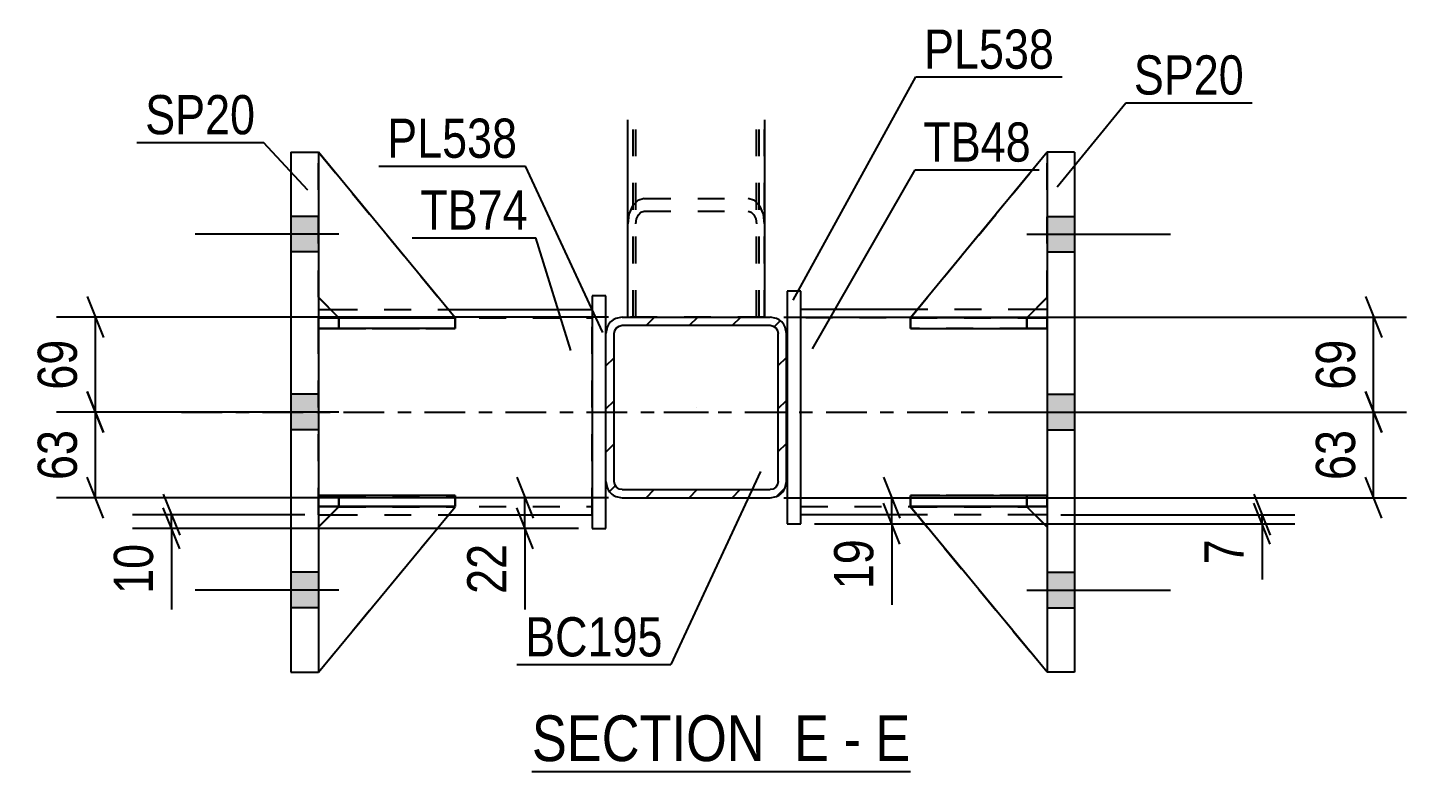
# Model space of a CAD drawing. Header units: millimetres. Extents: x -90 to 751, y -437 to 157.
# Drawn here: x 139.6 to 240.3, y -345.4 to -291.1 of the extents above; entities that cross this region are included whole.
import ezdxf

# ---------------------------------------------------------------- set-up
doc = ezdxf.new("R2010")
doc.units = ezdxf.units.MM
doc.linetypes.add('DXK_LINE_DOT2', pattern=[3.9198, 1.9599, -1.9599])
doc.linetypes.add('DXK_LINE_DOT3', pattern=[5.9187, 2.979, -0.9799, 0.9799, -0.9799])
doc.styles.add('Arial Narrow', font='ARIALN.TTF', dxfattribs={"height": 0.2})

# ---------------------------------------------------------------- blocks, each defined once
blk = doc.blocks.new('Unknown-814553232-15 - 1248')
at = {"color": 6, "linetype": 'Continuous'}
blk.add_line((176.42, -345.43), (204.07, -345.43), dxfattribs=at)
at = {"color": 0, "linetype": 'Continuous'}
for points in [[(194.53, -344.68), (194.53, -341.18), (176.42, -341.18), (176.42, -344.68)], [(198.14, -344.68), (198.14, -341.18), (195.58, -341.18), (195.58, -344.68)], [(200.46, -344.68), (200.46, -341.18), (199.19, -341.18), (199.19, -344.68)], [(204.07, -344.68), (204.07, -341.18), (201.51, -341.18), (201.51, -344.68)]]:
    blk.add_wipeout(points, dxfattribs=at)
at = {"color": 7, "linetype": 'Continuous', "style": 'Arial Narrow'}
for s, p in [('SECTION ', (176.42, -344.68)), ('E', (195.58, -344.68)), ('E', (201.51, -344.68)), ('-', (199.19, -344.68))]:
    blk.add_text(s, height=3.34, dxfattribs=at).set_placement(p)
blk = doc.blocks.new('Part-814553232-1412 - 1248')
at = {"color": 2, "linetype": 'Continuous'}
for p, q in [((160.82, -311.68), (161.71, -311.68)), ((170.32, -311.68), (180.82, -311.68)), ((160.82, -326.68), (161.73, -326.68)), ((170.33, -326.68), (180.82, -326.68))]:
    blk.add_line(p, q, dxfattribs=at)
at = {"color": 7, "linetype": 'DXK_LINE_DOT2'}
for p, q in [((160.82, -326.68), (160.82, -311.68)), ((161.71, -311.68), (170.32, -311.68)), ((180.82, -326.68), (180.82, -311.68)), ((160.82, -312.28), (180.82, -312.28)), ((160.82, -326.08), (180.82, -326.08)), ((161.73, -326.68), (170.33, -326.68))]:
    blk.add_line(p, q, dxfattribs=at)
at = {"color": 7, "linetype": 'DXK_LINE_DOT3'}
blk.add_line((150.82, -319.18), (190.82, -319.18), dxfattribs=at)
blk = doc.blocks.new('Bolt-814553232-1253 - 1248')
at = {"linetype": 'Continuous'}
for points in [[(216.07, -307.48), (216.07, -304.88), (214.07, -304.88), (214.07, -307.48)], [(216.07, -307.48), (216.07, -304.88), (214.07, -304.88), (214.07, -307.48)], [(216.07, -307.48), (216.07, -304.88), (214.07, -304.88), (214.07, -307.48)], [(216.07, -320.48), (216.07, -317.88), (214.07, -317.88), (214.07, -320.48)], [(216.07, -320.48), (216.07, -317.88), (214.07, -317.88), (214.07, -320.48)], [(216.07, -333.48), (216.07, -330.88), (214.07, -330.88), (214.07, -333.48)], [(216.07, -333.48), (216.07, -330.88), (214.07, -330.88), (214.07, -333.48)], [(216.07, -333.48), (216.07, -330.88), (214.07, -330.88), (214.07, -333.48)]]:
    blk.add_hatch(color=1, dxfattribs=at).paths.add_polyline_path(points)
at = {"color": 1, "linetype": 'Continuous'}
for p, q in [((214.07, -304.88), (216.07, -304.88)), ((214.07, -304.88), (216.07, -304.88)), ((214.07, -304.88), (216.07, -304.88)), ((212.57, -306.18), (223.07, -306.18)), ((212.57, -306.18), (223.07, -306.18)), ((212.57, -306.18), (223.07, -306.18)), ((214.07, -307.48), (216.07, -307.48)), ((214.07, -307.48), (216.07, -307.48)), ((214.07, -307.48), (216.07, -307.48)), ((214.07, -317.88), (216.07, -317.88)), ((214.07, -317.88), (216.07, -317.88)), ((212.57, -319.18), (223.07, -319.18)), ((212.57, -319.18), (223.07, -319.18)), ((214.07, -320.48), (216.07, -320.48)), ((214.07, -320.48), (216.07, -320.48)), ((214.07, -330.88), (216.07, -330.88)), ((214.07, -330.88), (216.07, -330.88)), ((214.07, -330.88), (216.07, -330.88)), ((212.57, -332.18), (223.07, -332.18)), ((212.57, -332.18), (223.07, -332.18)), ((212.57, -332.18), (223.07, -332.18)), ((214.07, -333.48), (216.07, -333.48)), ((214.07, -333.48), (216.07, -333.48)), ((214.07, -333.48), (216.07, -333.48))]:
    blk.add_line(p, q, dxfattribs=at)
blk = doc.blocks.new('Bolt-814553232-1254 - 1248')
at = {"linetype": 'Continuous'}
for points in [[(160.82, -307.48), (160.82, -304.88), (158.82, -304.88), (158.82, -307.48)], [(160.82, -307.48), (160.82, -304.88), (158.82, -304.88), (158.82, -307.48)], [(160.82, -307.48), (160.82, -304.88), (158.82, -304.88), (158.82, -307.48)], [(160.82, -320.48), (160.82, -317.88), (158.82, -317.88), (158.82, -320.48)], [(160.82, -320.48), (160.82, -317.88), (158.82, -317.88), (158.82, -320.48)], [(160.82, -333.48), (160.82, -330.88), (158.82, -330.88), (158.82, -333.48)], [(160.82, -333.48), (160.82, -330.88), (158.82, -330.88), (158.82, -333.48)], [(160.82, -333.48), (160.82, -330.88), (158.82, -330.88), (158.82, -333.48)]]:
    blk.add_hatch(color=1, dxfattribs=at).paths.add_polyline_path(points)
at = {"color": 1, "linetype": 'Continuous'}
for p, q in [((160.82, -304.88), (158.82, -304.88)), ((160.82, -304.88), (158.82, -304.88)), ((160.82, -304.88), (158.82, -304.88)), ((162.32, -306.18), (151.82, -306.18)), ((162.32, -306.18), (151.82, -306.18)), ((162.32, -306.18), (151.82, -306.18)), ((160.82, -307.48), (158.82, -307.48)), ((160.82, -307.48), (158.82, -307.48)), ((160.82, -307.48), (158.82, -307.48)), ((160.82, -317.88), (158.82, -317.88)), ((160.82, -317.88), (158.82, -317.88)), ((162.32, -319.18), (151.82, -319.18)), ((162.32, -319.18), (151.82, -319.18)), ((160.82, -320.48), (158.82, -320.48)), ((160.82, -320.48), (158.82, -320.48)), ((160.82, -330.88), (158.82, -330.88)), ((160.82, -330.88), (158.82, -330.88)), ((160.82, -330.88), (158.82, -330.88)), ((162.32, -332.18), (151.82, -332.18)), ((162.32, -332.18), (151.82, -332.18)), ((162.32, -332.18), (151.82, -332.18)), ((160.82, -333.48), (158.82, -333.48)), ((160.82, -333.48), (158.82, -333.48)), ((160.82, -333.48), (158.82, -333.48))]:
    blk.add_line(p, q, dxfattribs=at)
blk = doc.blocks.new('Part-814553232-1311 - 1248')
at = {"color": 2, "linetype": 'Continuous'}
for p, q in [((204.07, -325.28), (214.07, -325.28)), ((204.07, -325.28), (204.07, -326.08)), ((214.07, -325.28), (214.07, -325.28)), ((214.07, -326.08), (214.07, -325.28)), ((214.07, -326.08), (204.07, -326.08))]:
    blk.add_line(p, q, dxfattribs=at)
at = {"color": 7, "linetype": 'DXK_LINE_DOT2'}
for p, q in [((212.57, -325.28), (204.07, -325.28)), ((214.07, -325.28), (212.57, -325.28)), ((212.57, -325.28), (212.57, -326.08)), ((214.07, -325.28), (214.07, -325.28)), ((204.07, -326.08), (212.57, -326.08)), ((212.57, -326.08), (214.07, -326.08))]:
    blk.add_line(p, q, dxfattribs=at)
blk = doc.blocks.new('Part-814553232-1312 - 1248')
at = {"color": 2, "linetype": 'Continuous'}
for p, q in [((162.32, -326.09), (160.82, -327.59)), ((160.82, -338.18), (170.82, -326.09)), ((170.82, -326.09), (162.32, -326.09)), ((162.32, -326.09), (162.32, -326.09)), ((170.82, -326.09), (170.82, -326.09))]:
    blk.add_line(p, q, dxfattribs=at)
at = {"color": 7, "linetype": 'DXK_LINE_DOT2'}
for p, q in [((160.82, -327.59), (162.32, -326.09)), ((160.82, -338.18), (170.82, -326.09)), ((162.32, -326.09), (170.82, -326.09)), ((160.82, -327.59), (160.82, -338.18))]:
    blk.add_line(p, q, dxfattribs=at)
blk = doc.blocks.new('Part-814553232-1313 - 1248')
at = {"color": 7, "linetype": 'DXK_LINE_DOT2'}
for p, q in [((162.32, -326.09), (160.82, -327.59)), ((160.82, -338.18), (170.82, -326.09)), ((160.82, -327.59), (162.32, -326.09)), ((160.82, -338.18), (170.82, -326.09)), ((170.82, -326.09), (162.32, -326.09)), ((162.32, -326.09), (162.32, -326.09)), ((162.32, -326.09), (170.82, -326.09)), ((170.82, -326.09), (170.82, -326.09)), ((160.82, -327.59), (160.82, -338.18))]:
    blk.add_line(p, q, dxfattribs=at)
blk = doc.blocks.new('Part-814553232-1314 - 1248')
at = {"color": 2, "linetype": 'Continuous'}
for p, q in [((160.82, -300.18), (160.82, -300.18)), ((160.82, -300.18), (160.82, -300.18)), ((170.82, -312.29), (160.82, -300.18)), ((162.31, -312.28), (160.82, -310.79)), ((169.57, -312.29), (170.82, -312.29)), ((170.82, -312.29), (170.82, -312.29))]:
    blk.add_line(p, q, dxfattribs=at)
at = {"color": 7, "linetype": 'DXK_LINE_DOT2'}
for p, q in [((160.82, -310.79), (160.82, -300.18)), ((160.82, -300.18), (170.82, -312.29)), ((162.32, -312.29), (160.82, -310.79)), ((162.32, -312.29), (162.31, -312.28)), ((170.82, -312.29), (162.32, -312.29)), ((162.32, -312.29), (162.32, -312.29)), ((162.32, -312.29), (169.57, -312.29))]:
    blk.add_line(p, q, dxfattribs=at)
blk = doc.blocks.new('Part-814553232-1315 - 1248')
at = {"color": 7, "linetype": 'DXK_LINE_DOT2'}
for p, q in [((160.82, -310.79), (160.82, -300.18)), ((160.82, -300.18), (170.82, -312.29)), ((160.82, -300.18), (170.82, -312.29)), ((162.32, -312.29), (160.82, -310.79)), ((162.32, -312.29), (160.82, -310.79)), ((170.82, -312.29), (162.32, -312.29)), ((162.32, -312.29), (162.32, -312.29)), ((162.32, -312.29), (170.82, -312.29)), ((170.82, -312.29), (170.82, -312.29))]:
    blk.add_line(p, q, dxfattribs=at)
blk = doc.blocks.new('Part-814553232-1316 - 1248')
at = {"color": 7, "linetype": 'DXK_LINE_DOT2'}
for p, q in [((160.82, -312.28), (162.32, -312.28)), ((170.59, -312.28), (160.82, -312.28)), ((160.82, -312.28), (160.82, -312.28)), ((160.82, -312.28), (160.82, -313.08)), ((160.82, -312.28), (160.82, -313.08)), ((162.32, -313.08), (160.82, -313.08)), ((160.82, -313.08), (170.82, -313.08)), ((160.82, -313.08), (160.82, -313.08)), ((162.32, -312.28), (170.82, -312.28)), ((162.32, -312.28), (162.32, -313.08)), ((170.82, -313.08), (162.32, -313.08)), ((170.82, -312.28), (170.82, -313.08))]:
    blk.add_line(p, q, dxfattribs=at)
blk = doc.blocks.new('Part-814553232-1317 - 1248')
at = {"color": 7, "linetype": 'DXK_LINE_DOT2'}
for p, q in [((160.82, -325.28), (162.32, -325.28)), ((170.82, -325.28), (160.82, -325.28)), ((160.82, -325.28), (160.82, -325.28)), ((160.82, -325.28), (160.82, -326.08)), ((160.82, -325.28), (160.82, -326.08)), ((162.32, -325.28), (170.82, -325.28)), ((162.32, -325.28), (162.32, -326.08)), ((170.82, -325.28), (170.82, -326.08)), ((162.32, -326.08), (160.82, -326.08)), ((160.82, -326.08), (170.82, -326.08)), ((160.82, -326.08), (160.82, -326.08)), ((170.82, -326.08), (162.32, -326.08))]:
    blk.add_line(p, q, dxfattribs=at)
blk = doc.blocks.new('Part-814553232-1318 - 1248')
at = {"color": 2, "linetype": 'Continuous'}
for p, q in [((160.82, -313.08), (160.82, -312.28)), ((160.82, -312.28), (169.57, -312.28)), ((170.82, -313.08), (160.82, -313.08)), ((160.82, -313.08), (160.82, -313.08)), ((170.82, -312.28), (170.81, -312.28)), ((170.82, -313.08), (170.82, -312.28))]:
    blk.add_line(p, q, dxfattribs=at)
at = {"color": 7, "linetype": 'DXK_LINE_DOT2'}
for p, q in [((162.32, -312.28), (160.82, -312.28)), ((160.82, -313.08), (162.32, -313.08)), ((162.32, -313.08), (162.32, -312.28)), ((162.32, -312.28), (170.81, -312.28)), ((162.32, -313.08), (170.82, -313.08))]:
    blk.add_line(p, q, dxfattribs=at)
blk = doc.blocks.new('Part-814553232-1447 - 1248')
at = {"color": 2, "linetype": 'Continuous'}
for p, q in [((204.57, -311.68), (196.07, -311.68)), ((214.07, -311.68), (213.18, -311.68)), ((204.56, -326.68), (196.07, -326.68)), ((214.07, -326.68), (213.16, -326.68))]:
    blk.add_line(p, q, dxfattribs=at)
at = {"color": 7, "linetype": 'DXK_LINE_DOT2'}
for p, q in [((196.07, -326.68), (196.07, -311.68)), ((213.18, -311.68), (204.57, -311.68)), ((214.07, -311.68), (214.07, -326.68)), ((214.07, -312.28), (196.07, -312.28)), ((196.07, -326.08), (214.07, -326.08)), ((213.16, -326.68), (204.56, -326.68))]:
    blk.add_line(p, q, dxfattribs=at)
at = {"color": 7, "linetype": 'DXK_LINE_DOT3'}
blk.add_line((186.07, -319.18), (224.07, -319.18), dxfattribs=at)
blk = doc.blocks.new('Part-814553232-1319 - 1248')
at = {"color": 2, "linetype": 'Continuous'}
for p, q in [((160.82, -326.08), (160.82, -325.28)), ((170.82, -325.28), (160.82, -325.28)), ((170.82, -326.08), (170.82, -325.28)), ((170.82, -326.08), (160.82, -326.08)), ((160.82, -326.08), (160.82, -326.08))]:
    blk.add_line(p, q, dxfattribs=at)
at = {"color": 7, "linetype": 'DXK_LINE_DOT2'}
for p, q in [((162.32, -325.28), (160.82, -325.28)), ((162.32, -326.08), (162.32, -325.28)), ((170.82, -325.28), (162.32, -325.28)), ((160.82, -326.08), (162.32, -326.08)), ((162.32, -326.08), (170.82, -326.08))]:
    blk.add_line(p, q, dxfattribs=at)
blk = doc.blocks.new('Part-814553232-1394 - 1248')
at = {"color": 7, "linetype": 'DXK_LINE_DOT2'}
for p, q in [((214.07, -300.18), (204.07, -312.29)), ((204.07, -312.29), (214.07, -300.18)), ((214.07, -310.79), (214.07, -300.18)), ((212.57, -312.29), (214.07, -310.79)), ((212.57, -312.29), (214.07, -310.79)), ((204.07, -312.29), (212.57, -312.29)), ((204.07, -312.29), (204.07, -312.29)), ((212.57, -312.29), (204.07, -312.29)), ((212.57, -312.29), (212.57, -312.29))]:
    blk.add_line(p, q, dxfattribs=at)
blk = doc.blocks.new('Part-814553232-1335 - 1248')
at = {"color": 2, "linetype": 'Continuous'}
for p, q in [((216.07, -300.18), (214.07, -300.18)), ((214.07, -300.18), (214.07, -338.18)), ((216.07, -300.18), (216.07, -338.18)), ((216.07, -338.18), (214.07, -338.18))]:
    blk.add_line(p, q, dxfattribs=at)
blk = doc.blocks.new('Part-814553232-1340 - 1248')
at = {"color": 2, "linetype": 'Continuous'}
for p, q in [((158.82, -300.18), (160.82, -300.18)), ((158.82, -300.18), (158.82, -338.18)), ((160.82, -300.18), (160.82, -338.18)), ((158.82, -338.18), (160.82, -338.18))]:
    blk.add_line(p, q, dxfattribs=at)
blk = doc.blocks.new('Part-814553232-1391 - 1248')
at = {"color": 2, "linetype": 'Continuous'}
for p, q in [((204.08, -312.28), (204.07, -312.28)), ((204.07, -312.28), (204.07, -313.08)), ((204.07, -313.08), (214.07, -313.08)), ((214.07, -312.28), (205.32, -312.28)), ((214.07, -312.28), (214.07, -312.28)), ((214.07, -312.28), (214.07, -313.08))]:
    blk.add_line(p, q, dxfattribs=at)
at = {"color": 7, "linetype": 'DXK_LINE_DOT2'}
for p, q in [((204.07, -313.08), (212.57, -313.08)), ((205.32, -312.28), (204.08, -312.28)), ((212.57, -312.28), (204.08, -312.28)), ((212.57, -312.28), (214.07, -312.28)), ((212.57, -312.28), (212.57, -313.08)), ((212.57, -313.08), (214.07, -313.08)), ((214.07, -312.28), (214.07, -312.28))]:
    blk.add_line(p, q, dxfattribs=at)
blk = doc.blocks.new('Part-814553232-1392 - 1248')
at = {"color": 7, "linetype": 'DXK_LINE_DOT2'}
for p, q in [((204.07, -326.08), (204.07, -325.28)), ((204.07, -325.28), (212.57, -325.28)), ((214.07, -325.28), (204.07, -325.28)), ((212.57, -326.08), (212.57, -325.28)), ((212.57, -325.28), (214.07, -325.28)), ((214.07, -326.08), (214.07, -325.28)), ((214.07, -326.08), (214.07, -325.28)), ((214.07, -325.28), (214.07, -325.28)), ((212.57, -326.08), (204.07, -326.08)), ((204.07, -326.08), (214.07, -326.08)), ((214.07, -326.08), (212.57, -326.08)), ((214.07, -326.08), (214.07, -326.08))]:
    blk.add_line(p, q, dxfattribs=at)
blk = doc.blocks.new('Part-814553232-1393 - 1248')
at = {"color": 7, "linetype": 'DXK_LINE_DOT2'}
for p, q in [((204.07, -313.08), (204.07, -312.28)), ((204.07, -312.28), (212.57, -312.28)), ((214.07, -312.28), (204.07, -312.28)), ((212.57, -313.08), (204.07, -313.08)), ((204.07, -313.08), (214.07, -313.08)), ((212.57, -313.08), (212.57, -312.28)), ((212.57, -312.28), (214.07, -312.28)), ((214.07, -313.08), (212.57, -313.08)), ((214.07, -313.08), (214.07, -312.28)), ((214.07, -313.08), (214.07, -312.28)), ((214.07, -312.28), (214.07, -312.28)), ((214.07, -313.08), (214.07, -313.08))]:
    blk.add_line(p, q, dxfattribs=at)
blk = doc.blocks.new('Part-814553232-1395 - 1248')
at = {"color": 2, "linetype": 'Continuous'}
for p, q in [((214.07, -300.18), (204.07, -312.29)), ((214.07, -300.18), (214.07, -300.18)), ((214.07, -300.18), (214.07, -300.18)), ((212.58, -312.28), (214.07, -310.79)), ((205.32, -312.29), (204.07, -312.29)), ((204.07, -312.29), (204.07, -312.29))]:
    blk.add_line(p, q, dxfattribs=at)
at = {"color": 7, "linetype": 'DXK_LINE_DOT2'}
for p, q in [((214.07, -300.18), (204.07, -312.29)), ((214.07, -310.79), (214.07, -300.18)), ((212.57, -312.29), (214.07, -310.79)), ((212.57, -312.29), (204.07, -312.29)), ((212.57, -312.29), (205.32, -312.29)), ((212.57, -312.29), (212.58, -312.28)), ((212.57, -312.29), (212.57, -312.29))]:
    blk.add_line(p, q, dxfattribs=at)
blk = doc.blocks.new('Part-814553232-1396 - 1248')
at = {"color": 7, "linetype": 'DXK_LINE_DOT2'}
for p, q in [((204.07, -326.09), (212.57, -326.09)), ((214.07, -338.18), (204.07, -326.09)), ((204.07, -326.09), (204.07, -326.09)), ((212.57, -326.09), (204.07, -326.09)), ((204.07, -326.09), (214.07, -338.18)), ((212.57, -326.09), (214.07, -327.59)), ((212.57, -326.09), (212.57, -326.09)), ((214.07, -327.59), (212.57, -326.09)), ((214.07, -327.59), (214.07, -338.18))]:
    blk.add_line(p, q, dxfattribs=at)
blk = doc.blocks.new('Part-814553232-1397 - 1248')
at = {"color": 2, "linetype": 'Continuous'}
for p, q in [((204.07, -326.09), (204.07, -326.09)), ((212.57, -326.09), (204.07, -326.09)), ((214.07, -338.18), (204.07, -326.09)), ((212.57, -326.09), (212.57, -326.09)), ((212.57, -326.09), (214.07, -327.59))]:
    blk.add_line(p, q, dxfattribs=at)
at = {"color": 7, "linetype": 'DXK_LINE_DOT2'}
for p, q in [((204.07, -326.09), (212.57, -326.09)), ((214.07, -338.18), (204.07, -326.09)), ((212.57, -326.09), (214.07, -327.59)), ((214.07, -327.59), (214.07, -338.18))]:
    blk.add_line(p, q, dxfattribs=at)
blk = doc.blocks.new('Part-814553232-1427 - 1248')
at = {"color": 2, "linetype": 'Continuous'}
for p, q in [((181.82, -310.68), (180.82, -310.68)), ((180.82, -310.68), (180.82, -327.68)), ((181.82, -313.44), (181.82, -310.68)), ((181.82, -327.68), (181.82, -324.24)), ((180.82, -327.68), (181.82, -327.68))]:
    blk.add_line(p, q, dxfattribs=at)
at = {"color": 7, "linetype": 'DXK_LINE_DOT2'}
blk.add_line((181.82, -324.24), (181.82, -313.44), dxfattribs=at)
blk = doc.blocks.new('Part-814553232-1432 - 1248')
at = {"color": 2, "linetype": 'Continuous'}
for p, q in [((196.07, -310.34), (195.07, -310.34)), ((195.07, -310.34), (195.07, -327.34)), ((196.07, -327.34), (196.07, -310.34)), ((195.07, -327.34), (196.07, -327.34))]:
    blk.add_line(p, q, dxfattribs=at)
blk = doc.blocks.new('Part-814553232-1466 - 1248')
at = {"linetype": 'Continuous'}
h = blk.add_hatch(dxfattribs=at)
h.set_pattern_fill('', scale=0.7, style=0, pattern_type=0)
h.set_pattern_definition([(45, (194.279, -325.3516), (-1.57154, 1.57154), [])])
h.paths.add_polyline_path([(193.82, -325.44), (194.28, -325.35), (194.67, -325.09), (194.93, -324.7), (195.02, -324.24), (195.02, -313.44), (194.93, -312.98), (194.67, -312.59), (194.28, -312.33), (193.82, -312.24), (183.02, -312.24), (182.56, -312.33), (182.17, -312.59), (181.91, -312.98), (181.82, -313.44), (181.82, -324.24), (181.91, -324.7), (182.17, -325.09), (182.56, -325.35), (183.02, -325.44)])
h.paths.add_polyline_path([(183.02, -324.84), (182.79, -324.8), (182.6, -324.67), (182.47, -324.47), (182.42, -324.24), (182.42, -313.44), (182.47, -313.21), (182.6, -313.02), (182.79, -312.89), (183.02, -312.84), (193.82, -312.84), (194.05, -312.89), (194.24, -313.02), (194.37, -313.21), (194.42, -313.44), (194.42, -324.24), (194.37, -324.47), (194.24, -324.67), (194.05, -324.8), (193.82, -324.84)])
at = {"color": 2, "linetype": 'Continuous'}
for p, q in [((183.02, -312.24), (182.56, -312.33)), ((183.02, -312.24), (193.82, -312.24)), ((194.28, -312.33), (193.82, -312.24)), ((181.91, -312.98), (181.82, -313.44)), ((182.42, -313.44), (182.47, -313.21)), ((182.47, -313.21), (182.6, -313.02)), ((182.6, -313.02), (182.79, -312.89)), ((182.79, -312.89), (183.02, -312.84)), ((183.02, -312.84), (193.82, -312.84)), ((193.82, -312.84), (194.05, -312.89)), ((194.05, -312.89), (194.24, -313.02)), ((194.24, -313.02), (194.37, -313.21)), ((194.37, -313.21), (194.42, -313.44)), ((195.02, -313.44), (194.93, -312.98)), ((181.82, -324.24), (181.82, -313.44)), ((182.42, -324.24), (182.42, -313.44)), ((194.42, -324.24), (194.42, -313.44)), ((195.02, -324.24), (195.02, -313.44)), ((181.82, -324.24), (181.91, -324.7)), ((182.47, -324.47), (182.42, -324.24)), ((194.42, -324.24), (194.37, -324.47)), ((194.93, -324.7), (195.02, -324.24)), ((182.6, -324.67), (182.47, -324.47)), ((182.56, -325.35), (183.02, -325.44)), ((182.79, -324.8), (182.6, -324.67)), ((183.02, -324.84), (182.79, -324.8)), ((183.02, -324.84), (193.82, -324.84)), ((194.05, -324.8), (193.82, -324.84)), ((193.82, -325.44), (194.28, -325.35)), ((194.24, -324.67), (194.05, -324.8)), ((194.37, -324.47), (194.24, -324.67)), ((183.02, -325.44), (193.82, -325.44))]:
    blk.add_line(p, q, dxfattribs=at)
at = {"color": 7, "linetype": 'DXK_LINE_DOT3'}
blk.add_line((188.42, -318.84), (188.42, -318.84), dxfattribs=at)
at = {"color": 2, "linetype": 'Continuous'}
for centre, start, end in [((183.02, -313.44), 112.5, 157.5), ((193.82, -313.44), 22.5, 67.5), ((183.02, -324.24), 202.5, 247.5), ((193.82, -324.24), 292.5, 337.5)]:
    blk.add_arc(centre, 1.2, start, end, dxfattribs=at)
blk = doc.blocks.new('Part-814553232-1479 - 1248')
at = {"color": 2, "linetype": 'Continuous'}
for p, q in [((183.42, -312.24), (183.42, -297.83)), ((193.42, -297.83), (193.42, -312.24))]:
    blk.add_line(p, q, dxfattribs=at)
at = {"color": 7, "linetype": 'DXK_LINE_DOT2'}
for p, q in [((183.82, -312.24), (183.82, -297.83)), ((193.02, -312.24), (193.02, -297.83)), ((193.42, -312.24), (183.42, -312.24))]:
    blk.add_line(p, q, dxfattribs=at)
blk = doc.blocks.new('Part-814553232-1480 - 1248')
at = {"color": 7, "linetype": 'DXK_LINE_DOT2'}
for p, q in [((183.42, -312.24), (183.42, -297.83)), ((184.02, -312.24), (184.02, -297.83)), ((192.82, -312.24), (192.82, -297.83)), ((193.42, -312.24), (193.42, -297.83)), ((183.77, -304.11), (183.51, -304.72)), ((184.16, -303.71), (183.77, -304.11)), ((184.62, -303.57), (184.16, -303.71)), ((184.62, -303.57), (192.22, -303.57)), ((192.68, -303.71), (192.22, -303.57)), ((193.07, -304.11), (192.68, -303.71)), ((193.33, -304.72), (193.07, -304.11)), ((183.51, -304.72), (183.42, -305.43)), ((184.02, -305.43), (184.07, -305.07)), ((184.07, -305.07), (184.2, -304.77)), ((184.2, -304.77), (184.39, -304.57)), ((184.39, -304.57), (184.62, -304.5)), ((184.62, -304.5), (192.22, -304.5)), ((192.22, -304.5), (192.45, -304.57)), ((192.45, -304.57), (192.64, -304.77)), ((192.64, -304.77), (192.77, -305.07)), ((192.77, -305.07), (192.82, -305.43)), ((193.42, -305.43), (193.33, -304.72)), ((183.42, -312.24), (193.42, -312.24))]:
    blk.add_line(p, q, dxfattribs=at)
blk = doc.blocks.new('StraightDimension-814553232-1562 - 1248')
at = {"color": 7, "linetype": 'Continuous'}
for p, q in [((237.31, -310.74), (238.51, -313.74)), ((194.82, -312.24), (240.31, -312.24)), ((237.91, -319.18), (237.91, -312.24)), ((238.51, -320.68), (237.31, -317.68)), ((222.68, -319.18), (240.31, -319.18))]:
    blk.add_line(p, q, dxfattribs=at)
at = {"color": 0}
blk.add_wipeout([(237.16, -313.28), (232.96, -313.28), (232.96, -318.14), (237.16, -318.14)], dxfattribs=at)
at = {"color": 3, "style": 'Arial Narrow'}
blk.add_text('69', height=2.863, rotation=90.0002, dxfattribs=at).set_placement((236.56, -317.54))
blk = doc.blocks.new('StraightDimension-814553232-1585 - 1248')
at = {"color": 7, "linetype": 'Continuous'}
for p, q in [((202.11, -323.94), (203.31, -326.94)), ((194.82, -325.44), (205.11, -325.44)), ((203.31, -328.84), (202.11, -325.84)), ((202.71, -327.34), (202.71, -325.44)), ((197.07, -327.34), (205.11, -327.34)), ((202.71, -327.34), (202.71, -333.25)), ((202.71, -327.34), (202.71, -333.25))]:
    blk.add_line(p, q, dxfattribs=at)
at = {"color": 0}
blk.add_wipeout([(201.96, -327.87), (197.76, -327.87), (197.76, -332.72), (201.96, -332.72)], dxfattribs=at)
at = {"color": 3, "style": 'Arial Narrow'}
blk.add_text('19', height=2.863, rotation=90.0002, dxfattribs=at).set_placement((201.36, -332.12))
blk = doc.blocks.new('StraightDimension-814553232-1525 - 1248')
at = {"color": 7, "linetype": 'Continuous'}
for p, q in [((143.93, -317.68), (145.13, -320.68)), ((152.86, -319.18), (141.68, -319.18)), ((144.53, -325.44), (144.53, -319.18)), ((145.13, -326.94), (143.93, -323.94)), ((182.02, -325.44), (141.68, -325.44))]:
    blk.add_line(p, q, dxfattribs=at)
at = {"color": 0}
blk.add_wipeout([(143.78, -319.88), (139.58, -319.88), (139.58, -324.74), (143.78, -324.74)], dxfattribs=at)
at = {"color": 3, "style": 'Arial Narrow'}
blk.add_text('63', height=2.863, rotation=90.0002, dxfattribs=at).set_placement((143.18, -324.14))
blk = doc.blocks.new('StraightDimension-814553232-1573 - 1248')
at = {"color": 7, "linetype": 'Continuous'}
for p, q in [((175.31, -323.94), (176.51, -326.94)), ((182.02, -325.44), (173.06, -325.44)), ((176.51, -329.18), (175.31, -326.18)), ((175.91, -327.68), (175.91, -325.44)), ((179.82, -327.68), (173.06, -327.68)), ((175.91, -327.68), (175.91, -333.59)), ((175.91, -327.68), (175.91, -333.59))]:
    blk.add_line(p, q, dxfattribs=at)
at = {"color": 0}
blk.add_wipeout([(175.16, -328.2), (170.96, -328.2), (170.96, -333.06), (175.16, -333.06)], dxfattribs=at)
at = {"color": 3, "style": 'Arial Narrow'}
blk.add_text('22', height=2.863, rotation=90.0002, dxfattribs=at).set_placement((174.56, -332.46))
blk = doc.blocks.new('StraightDimension-814553232-1551 - 1248')
at = {"color": 7, "linetype": 'Continuous'}
for p, q in [((237.31, -317.68), (238.51, -320.68)), ((222.68, -319.18), (240.31, -319.18)), ((237.91, -325.44), (237.91, -319.18)), ((238.51, -326.94), (237.31, -323.94)), ((194.82, -325.44), (240.31, -325.44))]:
    blk.add_line(p, q, dxfattribs=at)
at = {"color": 0}
blk.add_wipeout([(237.16, -319.88), (232.96, -319.88), (232.96, -324.74), (237.16, -324.74)], dxfattribs=at)
at = {"color": 3, "style": 'Arial Narrow'}
blk.add_text('63', height=2.863, rotation=90.0002, dxfattribs=at).set_placement((236.56, -324.14))
blk = doc.blocks.new('StraightDimension-814553232-1596 - 1248')
at = {"color": 7, "linetype": 'Continuous'}
for p, q in [((229.16, -325.18), (230.36, -328.18)), ((230.36, -328.84), (229.16, -325.84)), ((197.07, -327.34), (232.16, -327.34)), ((215.07, -326.68), (232.16, -326.68)), ((229.76, -327.34), (229.76, -326.68)), ((229.76, -327.34), (229.76, -331.42)), ((229.76, -327.34), (229.76, -331.42))]:
    blk.add_line(p, q, dxfattribs=at)
at = {"color": 0}
blk.add_wipeout([(229.01, -327.87), (224.81, -327.87), (224.81, -330.9), (229.01, -330.9)], dxfattribs=at)
at = {"color": 3, "style": 'Arial Narrow'}
blk.add_text('7', height=2.86, rotation=90.0002, dxfattribs=at).set_placement((228.41, -330.3))
blk = doc.blocks.new('StraightDimension-814553232-1540 - 1248')
at = {"color": 7, "linetype": 'Continuous'}
for p, q in [((143.93, -310.74), (145.13, -313.74)), ((182.02, -312.24), (141.68, -312.24)), ((144.53, -319.18), (144.53, -312.24)), ((145.13, -320.68), (143.93, -317.68)), ((152.86, -319.18), (141.68, -319.18))]:
    blk.add_line(p, q, dxfattribs=at)
at = {"color": 0}
blk.add_wipeout([(143.78, -313.28), (139.58, -313.28), (139.58, -318.14), (143.78, -318.14)], dxfattribs=at)
at = {"color": 3, "style": 'Arial Narrow'}
blk.add_text('69', height=2.863, rotation=90.0002, dxfattribs=at).set_placement((143.18, -317.54))
blk = doc.blocks.new('StraightDimension-814553232-1607 - 1248')
at = {"color": 7, "linetype": 'Continuous'}
for p, q in [((149.49, -325.18), (150.69, -328.18)), ((150.69, -329.18), (149.49, -326.18)), ((159.82, -326.68), (147.24, -326.68)), ((150.09, -327.68), (150.09, -326.68)), ((179.82, -327.68), (147.24, -327.68)), ((150.09, -327.68), (150.09, -333.59)), ((150.09, -327.68), (150.09, -333.59))]:
    blk.add_line(p, q, dxfattribs=at)
at = {"color": 0}
blk.add_wipeout([(149.34, -328.2), (145.14, -328.2), (145.14, -333.06), (149.34, -333.06)], dxfattribs=at)
at = {"color": 3, "style": 'Arial Narrow'}
blk.add_text('10', height=2.863, rotation=90.0002, dxfattribs=at).set_placement((148.74, -332.46))
blk = doc.blocks.new('Mark-814553232-1443 - 1248')
at = {"color": 30, "linetype": 'Continuous'}
for p, q in [((196.92, -314.56), (204.42, -301.48)), ((204.42, -301.48), (213.48, -301.48))]:
    blk.add_line(p, q, dxfattribs=at)
at = {"color": 0}
blk.add_wipeout([(212.88, -300.88), (212.88, -297.88), (205.02, -297.88), (205.02, -300.88)], dxfattribs=at)
blk.add_wipeout([(212.88, -300.88), (212.88, -297.88), (205.02, -297.88), (205.02, -300.88)], dxfattribs=at)
at = {"color": 3, "style": 'Arial Narrow'}
blk.add_text('TB48', height=2.863, dxfattribs=at).set_placement((205.02, -300.88))
blk = doc.blocks.new('Mark-814553232-1330 - 1248')
at = {"color": 30, "linetype": 'Continuous'}
for p, q in [((214.8, -302.71), (219.8, -296.58)), ((219.8, -296.58), (229.04, -296.58))]:
    blk.add_line(p, q, dxfattribs=at)
at = {"color": 0}
blk.add_wipeout([(228.44, -295.98), (228.44, -292.98), (220.4, -292.98), (220.4, -295.98)], dxfattribs=at)
blk.add_wipeout([(228.44, -295.98), (228.44, -292.98), (220.4, -292.98), (220.4, -295.98)], dxfattribs=at)
at = {"color": 3, "style": 'Arial Narrow'}
blk.add_text('SP20', height=2.863, dxfattribs=at).set_placement((220.4, -295.98))
blk = doc.blocks.new('Mark-814553232-1336 - 1248')
at = {"color": 30, "linetype": 'Continuous'}
for p in [(147.57, -299.48), (160.06, -302.96)]:
    blk.add_line(p, (156.81, -299.48), dxfattribs=at)
at = {"color": 0}
blk.add_wipeout([(156.21, -298.88), (156.21, -295.88), (148.17, -295.88), (148.17, -298.88)], dxfattribs=at)
blk.add_wipeout([(156.21, -298.88), (156.21, -295.88), (148.17, -295.88), (148.17, -298.88)], dxfattribs=at)
at = {"color": 3, "style": 'Arial Narrow'}
blk.add_text('SP20', height=2.863, dxfattribs=at).set_placement((148.17, -298.88))
blk = doc.blocks.new('Mark-814553232-1408 - 1248')
at = {"color": 30, "linetype": 'Continuous'}
for p in [(167.67, -306.45), (179.26, -314.68)]:
    blk.add_line(p, (176.72, -306.45), dxfattribs=at)
at = {"color": 0}
blk.add_wipeout([(176.12, -305.85), (176.12, -302.85), (168.27, -302.85), (168.27, -305.85)], dxfattribs=at)
blk.add_wipeout([(176.12, -305.85), (176.12, -302.85), (168.27, -302.85), (168.27, -305.85)], dxfattribs=at)
at = {"color": 3, "style": 'Arial Narrow'}
blk.add_text('TB74', height=2.863, dxfattribs=at).set_placement((168.27, -305.85))
blk = doc.blocks.new('Mark-814553232-1423 - 1248')
at = {"color": 30, "linetype": 'Continuous'}
for p in [(165.25, -301.2), (181.6, -313.36)]:
    blk.add_line(p, (175.96, -301.2), dxfattribs=at)
at = {"color": 0}
blk.add_wipeout([(175.36, -300.6), (175.36, -297.6), (165.85, -297.6), (165.85, -300.6)], dxfattribs=at)
blk.add_wipeout([(175.36, -300.6), (175.36, -297.6), (165.85, -297.6), (165.85, -300.6)], dxfattribs=at)
at = {"color": 3, "style": 'Arial Narrow'}
blk.add_text('PL538', height=2.863, dxfattribs=at).set_placement((165.85, -300.6))
blk = doc.blocks.new('Mark-814553232-1428 - 1248')
at = {"color": 30, "linetype": 'Continuous'}
for p, q in [((195.5, -311), (204.47, -294.69)), ((204.47, -294.69), (215.17, -294.69))]:
    blk.add_line(p, q, dxfattribs=at)
at = {"color": 0}
blk.add_wipeout([(214.57, -294.09), (214.57, -291.09), (205.07, -291.09), (205.07, -294.09)], dxfattribs=at)
blk.add_wipeout([(214.57, -294.09), (214.57, -291.09), (205.07, -291.09), (205.07, -294.09)], dxfattribs=at)
at = {"color": 3, "style": 'Arial Narrow'}
blk.add_text('PL538', height=2.863, dxfattribs=at).set_placement((205.07, -294.09))
blk = doc.blocks.new('Mark-814553232-1462 - 1248')
at = {"color": 30, "linetype": 'Continuous'}
for p in [(193.12, -323.52), (175.33, -337.63)]:
    blk.add_line(p, (186.57, -337.63), dxfattribs=at)
at = {"color": 0}
blk.add_wipeout([(185.97, -337.03), (185.97, -334.03), (175.93, -334.03), (175.93, -337.03)], dxfattribs=at)
blk.add_wipeout([(185.97, -337.03), (185.97, -334.03), (175.93, -334.03), (175.93, -337.03)], dxfattribs=at)
at = {"color": 3, "style": 'Arial Narrow'}
blk.add_text('BC195', height=2.863, dxfattribs=at).set_placement((175.93, -337.03))

msp = doc.modelspace()

# ---------------------------------------------------------------- block references
for name in ['Part-814553232-1479 - 1248', 'Part-814553232-1480 - 1248', 'Part-814553232-1340 - 1248', 'Part-814553232-1314 - 1248', 'Part-814553232-1315 - 1248', 'Part-814553232-1394 - 1248', 'Part-814553232-1395 - 1248', 'Part-814553232-1335 - 1248', 'Bolt-814553232-1254 - 1248', 'Bolt-814553232-1253 - 1248', 'Part-814553232-1427 - 1248', 'Part-814553232-1432 - 1248', 'Part-814553232-1412 - 1248', 'Part-814553232-1466 - 1248', 'Part-814553232-1447 - 1248', 'Part-814553232-1316 - 1248', 'Part-814553232-1318 - 1248', 'Part-814553232-1391 - 1248', 'Part-814553232-1393 - 1248', 'Part-814553232-1317 - 1248', 'Part-814553232-1319 - 1248', 'Part-814553232-1311 - 1248', 'Part-814553232-1392 - 1248', 'Part-814553232-1312 - 1248', 'Part-814553232-1313 - 1248', 'Part-814553232-1396 - 1248', 'Part-814553232-1397 - 1248', 'Unknown-814553232-15 - 1248']:
    msp.add_blockref(name, (0, 0))

# ---------------------------------------------------------------- next in the draw order: block references
for name in ['Mark-814553232-1330 - 1248', 'Mark-814553232-1336 - 1248', 'StraightDimension-814553232-1562 - 1248', 'StraightDimension-814553232-1525 - 1248', 'StraightDimension-814553232-1585 - 1248']:
    msp.add_blockref(name, (0, 0))

# ---------------------------------------------------------------- next in the draw order: block references
for name in ['Mark-814553232-1443 - 1248', 'StraightDimension-814553232-1540 - 1248', 'StraightDimension-814553232-1551 - 1248', 'StraightDimension-814553232-1573 - 1248']:
    msp.add_blockref(name, (0, 0))

# ---------------------------------------------------------------- next in the draw order: block references
for name in ['Mark-814553232-1428 - 1248', 'Mark-814553232-1408 - 1248', 'StraightDimension-814553232-1607 - 1248', 'StraightDimension-814553232-1596 - 1248']:
    msp.add_blockref(name, (0, 0))

# ---------------------------------------------------------------- next in the draw order: block references
for name in ['Mark-814553232-1423 - 1248', 'Mark-814553232-1462 - 1248']:
    msp.add_blockref(name, (0, 0))

doc.saveas('drawing.dxf')
